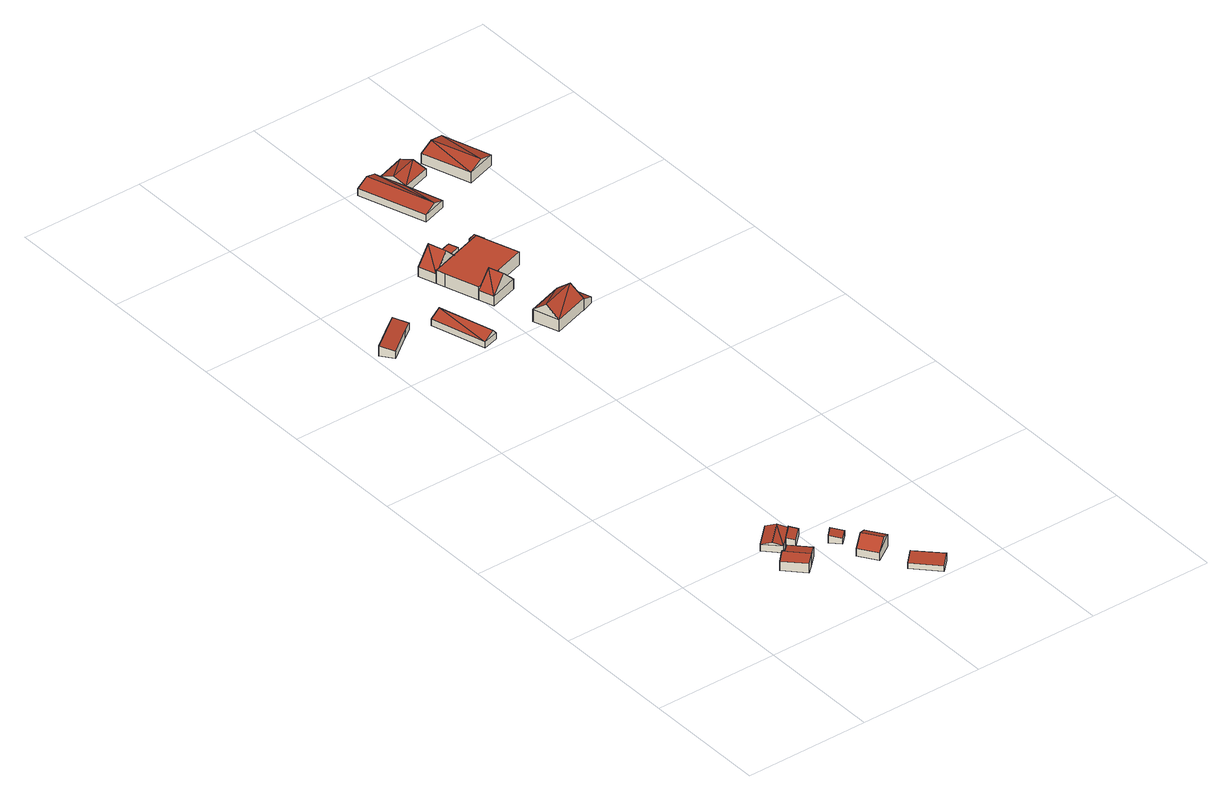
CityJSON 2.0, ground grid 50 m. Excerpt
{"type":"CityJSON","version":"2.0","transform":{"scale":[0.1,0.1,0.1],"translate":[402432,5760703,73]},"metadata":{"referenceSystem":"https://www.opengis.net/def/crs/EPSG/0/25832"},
"CityObjects":{
"building1":{"type":"Building","attributes":{"Gemeindeschluessel":"05515000","Geometrietyp2DReferenz":"3000","function":"31001_1310","roofType":"3100","measuredHeight":4.87},"geometry":[{"type":"Solid","lod":"2","boundaries":[[[[0,1,2,3]],[[4,5,1,0]],[[6,7,5,4]],[[8,9,7,6]],[[10,11,9,8]],[[12,13,11,10]],[[14,15,13,12]],[[3,2,15,14]],[[8,6,4,0,3,10]],[[14,12,10,3]],[[1,5,7,9,11,13,15,2]]]],"semantics":{"surfaces":[{"type":"WallSurface"},{"type":"RoofSurface"},{"type":"GroundSurface"}],"values":[[0,0,0,0,0,0,0,0,1,1,2]]}}]},
"building2":{"type":"Building","attributes":{"Gemeindeschluessel":"05515000","Geometrietyp2DReferenz":"3000","function":"31001_1000","roofType":"5000","measuredHeight":3.94},"address":[{"country":"Germany","locality":"Münster","thoroughfareNumber":"387","thoroughfareName":"Steinfurter Straße"}],"geometry":[{"type":"Solid","lod":"2","boundaries":[[[[16,17,18,19]],[[20,21,17,16]],[[22,23,21,20]],[[24,25,23,22]],[[19,18,25,24]],[[26,16,19,27]],[[24,22,20,26]],[[26,27,24]],[[26,20,16]],[[27,19,24]],[[17,21,23,25,18]]]],"semantics":{"surfaces":[{"type":"WallSurface"},{"type":"RoofSurface"},{"type":"GroundSurface"}],"values":[[0,0,0,0,0,1,1,1,0,0,2]]}}]},
"building3":{"type":"Building","attributes":{"Gemeindeschluessel":"05515000","Geometrietyp2DReferenz":"3000","function":"51009_1610","roofType":"2100","measuredHeight":3.23},"geometry":[{"type":"Solid","lod":"2","boundaries":[[[[28,29,21,30]],[[31,32,29,28]],[[33,23,32,31]],[[30,21,23,33]],[[31,28,30,33]],[[29,32,23,21]]]],"semantics":{"surfaces":[{"type":"WallSurface"},{"type":"RoofSurface"},{"type":"GroundSurface"}],"values":[[0,0,0,0,1,2]]}}]},
"building4":{"type":"Building","attributes":{"Gemeindeschluessel":"05515000","Geometrietyp2DReferenz":"3000","function":"31001_1310","roofType":"2100","measuredHeight":3.03},"geometry":[{"type":"Solid","lod":"2","boundaries":[[[[34,35,36,37]],[[38,39,35,34]],[[40,41,39,38]],[[37,36,41,40]],[[38,34,37,40]],[[35,39,41,36]]]],"semantics":{"surfaces":[{"type":"WallSurface"},{"type":"RoofSurface"},{"type":"GroundSurface"}],"values":[[0,0,0,0,1,2]]}}]},
"building5":{"type":"Building","attributes":{"Gemeindeschluessel":"05515000","Geometrietyp2DReferenz":"3000","function":"31001_1000","roofType":"3100","measuredHeight":7.11},"address":[{"country":"Germany","locality":"Münster","thoroughfareNumber":"383","thoroughfareName":"Steinfurter Straße"}],"geometry":[{"type":"Solid","lod":"2","boundaries":[[[[42,43,44,45]],[[46,47,43,42]],[[48,49,47,46]],[[45,44,49,48]],[[42,50,46]],[[48,51,45]],[[45,51,50,42]],[[46,50,51,48]],[[43,47,49,44]]]],"semantics":{"surfaces":[{"type":"WallSurface"},{"type":"RoofSurface"},{"type":"GroundSurface"}],"values":[[0,0,0,0,0,0,1,1,2]]}}]},
"building6":{"type":"Building","attributes":{"Gemeindeschluessel":"05515000","Geometrietyp2DReferenz":"3000","function":"31001_2700","roofType":"2100","measuredHeight":3.1},"geometry":[{"type":"Solid","lod":"2","boundaries":[[[[52,53,54,55]],[[56,57,53,52]],[[58,59,57,56]],[[55,54,59,58]],[[56,52,55,58]],[[53,57,59,54]]]],"semantics":{"surfaces":[{"type":"WallSurface"},{"type":"RoofSurface"},{"type":"GroundSurface"}],"values":[[0,0,0,0,1,2]]}}]},
"building7":{"type":"Building","attributes":{"Gemeindeschluessel":"05515000","Geometrietyp2DReferenz":"3000","function":"51009_1610","roofType":"2100","measuredHeight":4.3},"geometry":[{"type":"Solid","lod":"2","boundaries":[[[[60,61,62,63]],[[64,65,61,60]],[[66,67,65,64]],[[68,69,67,66]],[[70,71,69,68]],[[63,62,71,70]],[[68,66,64,60,63,70]],[[61,65,67,69,71,62]]]],"semantics":{"surfaces":[{"type":"WallSurface"},{"type":"RoofSurface"},{"type":"GroundSurface"}],"values":[[0,0,0,0,0,0,1,2]]}}]},
"building8":{"type":"Building","attributes":{"Gemeindeschluessel":"05515000","Geometrietyp2DReferenz":"3000","function":"31001_2000","roofType":"3100","measuredHeight":4.69},"geometry":[{"type":"Solid","lod":"2","boundaries":[[[[72,73,74,75]],[[76,77,73,72]],[[78,79,77,76]],[[75,74,79,78]],[[72,80,76]],[[78,81,75]],[[75,81,80]],[[80,72,75]],[[78,76,80]],[[80,81,78]],[[73,77,79,74]]]],"semantics":{"surfaces":[{"type":"WallSurface"},{"type":"RoofSurface"},{"type":"GroundSurface"}],"values":[[0,0,0,0,0,0,1,1,1,1,2]]}}]},
"building9":{"type":"Building","attributes":{"Gemeindeschluessel":"05515000","Geometrietyp2DReferenz":"3000","function":"31001_3200","roofType":"3100","measuredHeight":9.26},"geometry":[{"type":"Solid","lod":"2","boundaries":[[[[82,83,84,85]],[[86,87,83,82]],[[88,89,87,86]],[[85,84,89,88]],[[82,90,86]],[[88,91,85]],[[91,90,82]],[[82,85,91]],[[88,86,90]],[[90,91,88]],[[83,87,89,84]]]],"semantics":{"surfaces":[{"type":"WallSurface"},{"type":"RoofSurface"},{"type":"GroundSurface"}],"values":[[0,0,0,0,0,0,1,1,1,1,2]]}}]},
"building10":{"type":"Building","attributes":{"name":"Golfclub Wilkinghege","Geometrietyp2DReferenz":"3000","Gemeindeschluessel":"05515000","function":"31001_3200"},"address":[{"country":"Germany","locality":"Münster","thoroughfareNumber":"448","thoroughfareName":"Steinfurter Straße"}],"children":["building10-1","building10-2","building10-3"]},
"building10-1":{"type":"BuildingPart","attributes":{"roofType":"3100","measuredHeight":10.22},"parents":["building10"],"geometry":[{"type":"Solid","lod":"2","boundaries":[[[[92,93,94,95]],[[96,97,93,92]],[[98,99,97,96]],[[92,100,96]],[[100,92,95]],[[95,101,102,100]],[[96,100,102]],[[102,103,98,96]],[[93,97,99,94]],[[99,98,95,94]],[[101,103,102]],[[101,95,98,103]]]],"semantics":{"surfaces":[{"type":"WallSurface"},{"type":"RoofSurface"},{"type":"GroundSurface"},{"type":"ClosureSurface"}],"values":[[0,0,0,0,1,1,1,1,2,3,0,3]]}}]},
"building10-2":{"type":"BuildingPart","attributes":{"roofType":"1000","measuredHeight":5.58},"parents":["building10"],"geometry":[{"type":"Solid","lod":"2","boundaries":[[[[104,105,106,107]],[[108,95,94,105,104]],[[109,110,99,98,111]],[[112,113,114,110,109]],[[107,106,115,116,117]],[[118,119,112,109,111,103,101,108,104,107,117]],[[105,94,99,110,114,115,106]],[[103,111,98]],[[108,101,95]],[[99,94,95,98]],[[95,101,103,98]],[[118,117,116]],[[112,119,113]],[[115,114,113,116]],[[113,119,118,116]]]],"semantics":{"surfaces":[{"type":"WallSurface"},{"type":"RoofSurface"},{"type":"GroundSurface"},{"type":"ClosureSurface"}],"values":[[0,0,0,0,0,1,2,0,0,3,3,0,0,3,3]]}}]},
"building10-3":{"type":"BuildingPart","attributes":{"roofType":"3100","measuredHeight":10.21},"parents":["building10"],"geometry":[{"type":"Solid","lod":"2","boundaries":[[[[120,121,114,113]],[[122,123,121,120]],[[116,115,123,122]],[[120,124,122]],[[113,119,125,124]],[[124,120,113]],[[125,118,116,122]],[[122,124,125]],[[121,123,115,114]],[[115,116,113,114]],[[119,118,125]],[[119,113,116,118]]]],"semantics":{"surfaces":[{"type":"WallSurface"},{"type":"RoofSurface"},{"type":"GroundSurface"},{"type":"ClosureSurface"}],"values":[[0,0,0,0,1,1,1,1,2,3,0,3]]}}]},
"building11":{"type":"Building","attributes":{"Gemeindeschluessel":"05515000","Geometrietyp2DReferenz":"3000","function":"31001_2000","roofType":"1000","measuredHeight":2.79},"geometry":[{"type":"Solid","lod":"2","boundaries":[[[[126,127,128,129]],[[130,131,127,126]],[[132,133,131,130]],[[129,128,133,132]],[[130,126,129,132]],[[127,131,133,128]]]],"semantics":{"surfaces":[{"type":"WallSurface"},{"type":"RoofSurface"},{"type":"GroundSurface"}],"values":[[0,0,0,0,1,2]]}}]},
"building12":{"type":"Building","attributes":{"Gemeindeschluessel":"05515000","Geometrietyp2DReferenz":"3000","function":"51009_1610","roofType":"2100","measuredHeight":4.8},"geometry":[{"type":"Solid","lod":"2","boundaries":[[[[134,135,136,137]],[[138,139,135,134]],[[140,141,139,138]],[[137,136,141,140]],[[138,134,137,140]],[[135,139,141,136]]]],"semantics":{"surfaces":[{"type":"WallSurface"},{"type":"RoofSurface"},{"type":"GroundSurface"}],"values":[[0,0,0,0,1,2]]}}]},
"building13":{"type":"Building","attributes":{"Gemeindeschluessel":"05515000","Geometrietyp2DReferenz":"3000","function":"31001_2000","roofType":"1000","measuredHeight":2.61},"geometry":[{"type":"Solid","lod":"2","boundaries":[[[[142,143,144,145]],[[146,147,143,142]],[[148,149,147,146]],[[145,144,149,148]],[[146,142,145,148]],[[143,147,149,144]]]],"semantics":{"surfaces":[{"type":"WallSurface"},{"type":"RoofSurface"},{"type":"GroundSurface"}],"values":[[0,0,0,0,1,2]]}}]},
"building14":{"type":"Building","attributes":{"Gemeindeschluessel":"05515000","Geometrietyp2DReferenz":"3000","function":"31001_3200","roofType":"5000","measuredHeight":4.81},"geometry":[{"type":"Solid","lod":"2","boundaries":[[[[150,151,152,153]],[[154,155,151,150]],[[156,157,155,154]],[[158,159,157,156]],[[160,161,159,158]],[[153,152,161,160]],[[162,163,158,156]],[[162,154,150]],[[162,150,153]],[[162,153,160]],[[160,163,162]],[[158,163,160]],[[154,162,156]],[[151,155,157,159,161,152]]]],"semantics":{"surfaces":[{"type":"WallSurface"},{"type":"RoofSurface"},{"type":"GroundSurface"}],"values":[[0,0,0,0,0,0,1,1,1,1,1,0,0,2]]}}]},
"building15":{"type":"Building","attributes":{"Gemeindeschluessel":"05515000","Geometrietyp2DReferenz":"3000","function":"31001_3200","roofType":"3100","measuredHeight":4.89},"geometry":[{"type":"Solid","lod":"2","boundaries":[[[[164,165,166,153]],[[167,168,165,164]],[[150,169,168,167]],[[153,166,169,150]],[[164,170,167]],[[150,171,153]],[[171,170,164]],[[164,153,171]],[[150,167,170]],[[170,171,150]],[[165,168,169,166]]]],"semantics":{"surfaces":[{"type":"WallSurface"},{"type":"RoofSurface"},{"type":"GroundSurface"}],"values":[[0,0,0,0,0,0,1,1,1,1,2]]}}]},
"building16":{"type":"Building","attributes":{"Gemeindeschluessel":"05515000","Geometrietyp2DReferenz":"3000","function":"31001_3200","roofType":"3100","measuredHeight":6.32},"geometry":[{"type":"Solid","lod":"2","boundaries":[[[[172,173,174,175]],[[176,177,173,172]],[[178,179,177,176]],[[175,174,179,178]],[[172,180,176]],[[178,181,175]],[[175,181,180]],[[180,172,175]],[[181,178,176]],[[176,180,181]],[[173,177,179,174]]]],"semantics":{"surfaces":[{"type":"WallSurface"},{"type":"RoofSurface"},{"type":"GroundSurface"}],"values":[[0,0,0,0,0,0,1,1,1,1,2]]}}]}
},
"vertices":[
[362,408,50],[362,408,2],[359,406,2],[359,406,50],[367,401,50],[367,401,2],[401,433,41],[401,433,2],[466,365,41],[466,365,2],[430,332,50],[430,332,2],[394,299,41],[394,299,2],[323,372,41],[323,372,2],
[412,568,40],[412,568,12],[332,492,12],[332,492,40],[470,510,40],[470,510,12],[420,463,40],[420,463,12],[390,434,40],[390,434,12],[441,539,52],[361,463,52],
[494,484,39],[494,484,12],[470,510,45],[445,437,39],[445,437,12],[420,463,45],
[545,386,42],[545,386,11],[580,350,11],[580,350,34],[580,420,42],[580,420,11],[615,384,34],[615,384,11],
[693,243,62],[693,243,10],[646,314,10],[646,314,62],[621,196,42],[621,196,10],[574,267,42],[574,267,10],[657,219,81],[610,291,81],
[712,145,42],[712,145,11],[666,100,11],[666,100,35],[801,55,42],[801,55,11],[754,9,35],[754,9,11],
[6,2184,64],[6,2184,21],[42,2136,21],[42,2136,51],[109,2260,64],[109,2260,21],[145,2287,64],[145,2287,21],[181,2239,51],[181,2239,21],[144,2212,51],[144,2212,21],
[264,2222,39],[264,2222,13],[328,2003,13],[328,2003,39],[326,2240,39],[326,2240,13],[389,2021,39],[389,2021,13],[309,2235,60],[372,2016,60],
[698,2075,59],[698,2075,9],[555,2028,9],[555,2028,59],[732,1972,59],[732,1972,9],[589,1925,59],[589,1925,9],[715,2024,102],[572,1976,102],
[620,2217,51],[620,2217,9],[601,2276,9],[601,2276,51],[506,2180,51],[506,2180,9],[487,2240,51],[487,2240,9],[563,2199,111],[588,2272,65],[544,2258,111],[500,2244,65],
[722,2315,65],[722,2315,9],[666,2482,9],[666,2482,65],[601,2276,65],[444,2371,65],[444,2371,9],[487,2240,65],[433,2407,65],[433,2407,49],[433,2407,9],[549,2444,9],[549,2444,49],[549,2444,65],[534,2439,65],[448,2411,65],
[410,2477,49],[410,2477,9],[526,2515,49],[526,2515,9],[468,2496,111],[491,2425,111],
[546,2520,37],[546,2520,9],[559,2482,9],[559,2482,37],[585,2532,37],[585,2532,9],[598,2494,37],[598,2494,9],
[746,2091,35],[746,2091,8],[698,2075,8],[698,2075,56],[779,1988,35],[779,1988,8],[732,1972,56],[732,1972,8],
[703,2484,35],[703,2484,9],[690,2523,9],[690,2523,35],[674,2474,35],[674,2474,9],[661,2513,35],[661,2513,9],
[684,2889,33],[684,2889,4],[651,2989,4],[651,2989,33],[730,2747,33],[730,2747,4],[632,2715,33],[632,2715,4],[545,2981,33],[545,2981,4],[644,3013,33],[644,3013,4],[682,2731,52],[595,2997,52],
[766,3026,33],[766,3026,3],[651,2989,3],[799,2925,33],[799,2925,3],[684,2889,3],[782,2976,52],[668,2939,52],
[833,2995,45],[833,2995,1],[897,2800,1],[897,2800,45],[952,3034,45],[952,3034,1],[1015,2839,45],[1015,2839,1],[892,3014,64],[956,2820,64]
]}
